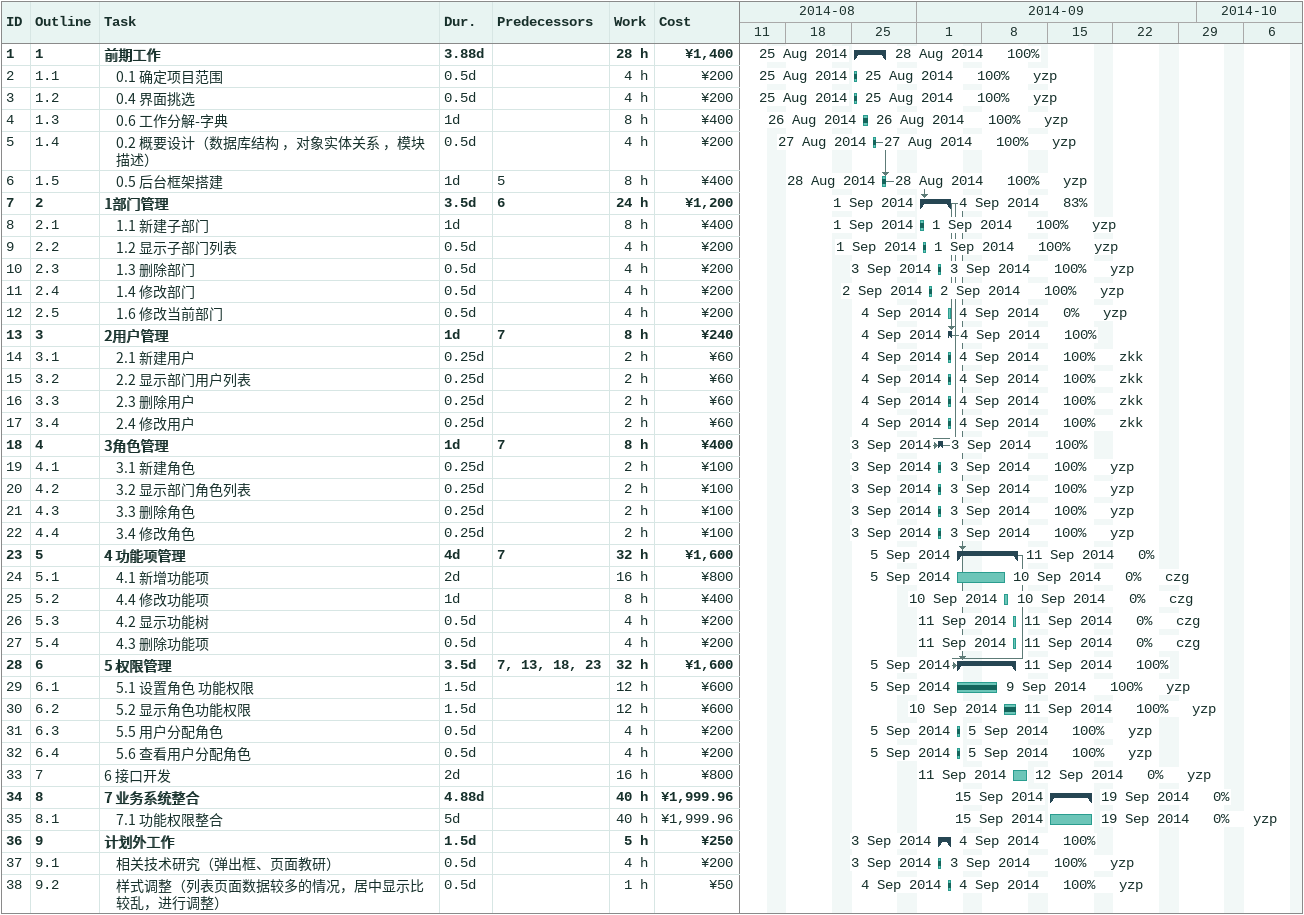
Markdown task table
| ID | WBS | Task | Duration | Start | Finish | Predecessors | Resources | % complete | Work (h) | Cost (¥) |
|---|---|---|---|---|---|---|---|---|---|---|
| 1 | 1 | **前期工作** | 3.88d | 2014-08-25 | 2014-08-28 |  |  | 100 | 28 | 1400 |
| 2 | 1.1 | 0.1 确定项目范围 | 0.5d | 2014-08-25 | 2014-08-25 |  | yzp | 100 | 4 | 200 |
| 3 | 1.2 | 0.4 界面挑选 | 0.5d | 2014-08-25 | 2014-08-25 |  | yzp | 100 | 4 | 200 |
| 4 | 1.3 | 0.6 工作分解-字典 | 1d | 2014-08-26 | 2014-08-26 |  | yzp | 100 | 8 | 400 |
| 5 | 1.4 | 0.2 概要设计（数据库结构 ，对象实体关系 ，模块描述） | 0.5d | 2014-08-27 | 2014-08-27 |  | yzp | 100 | 4 | 200 |
| 6 | 1.5 | 0.5 后台框架搭建 | 1d | 2014-08-28 | 2014-08-28 | 5 | yzp | 100 | 8 | 400 |
| 7 | 2 | **1部门管理** | 3.5d | 2014-09-01 | 2014-09-04 | 6 |  | 83 | 24 | 1200 |
| 8 | 2.1 | 1.1 新建子部门 | 1d | 2014-09-01 | 2014-09-01 |  | yzp | 100 | 8 | 400 |
| 9 | 2.2 | 1.2 显示子部门列表 | 0.5d | 2014-09-01 | 2014-09-01 |  | yzp | 100 | 4 | 200 |
| 10 | 2.3 | 1.3 删除部门 | 0.5d | 2014-09-03 | 2014-09-03 |  | yzp | 100 | 4 | 200 |
| 11 | 2.4 | 1.4 修改部门 | 0.5d | 2014-09-02 | 2014-09-02 |  | yzp | 100 | 4 | 200 |
| 12 | 2.5 | 1.6 修改当前部门 | 0.5d | 2014-09-04 | 2014-09-04 |  | yzp | 0 | 4 | 200 |
| 13 | 3 | **2用户管理** | 1d | 2014-09-04 | 2014-09-04 | 7 |  | 100 | 8 | 240 |
| 14 | 3.1 | 2.1 新建用户 | 0.25d | 2014-09-04 | 2014-09-04 |  | zkk | 100 | 2 | 60 |
| 15 | 3.2 | 2.2 显示部门用户列表 | 0.25d | 2014-09-04 | 2014-09-04 |  | zkk | 100 | 2 | 60 |
| 16 | 3.3 | 2.3 删除用户 | 0.25d | 2014-09-04 | 2014-09-04 |  | zkk | 100 | 2 | 60 |
| 17 | 3.4 | 2.4 修改用户 | 0.25d | 2014-09-04 | 2014-09-04 |  | zkk | 100 | 2 | 60 |
| 18 | 4 | **3角色管理** | 1d | 2014-09-03 | 2014-09-03 | 7 |  | 100 | 8 | 400 |
| 19 | 4.1 | 3.1 新建角色 | 0.25d | 2014-09-03 | 2014-09-03 |  | yzp | 100 | 2 | 100 |
| 20 | 4.2 | 3.2 显示部门角色列表 | 0.25d | 2014-09-03 | 2014-09-03 |  | yzp | 100 | 2 | 100 |
| 21 | 4.3 | 3.3 删除角色 | 0.25d | 2014-09-03 | 2014-09-03 |  | yzp | 100 | 2 | 100 |
| 22 | 4.4 | 3.4 修改角色 | 0.25d | 2014-09-03 | 2014-09-03 |  | yzp | 100 | 2 | 100 |
| 23 | 5 | **4 功能项管理** | 4d | 2014-09-05 | 2014-09-11 | 7 |  | 0 | 32 | 1600 |
| 24 | 5.1 | 4.1 新增功能项 | 2d | 2014-09-05 | 2014-09-10 |  | czg | 0 | 16 | 800 |
| 25 | 5.2 | 4.4 修改功能项 | 1d | 2014-09-10 | 2014-09-10 |  | czg | 0 | 8 | 400 |
| 26 | 5.3 | 4.2 显示功能树 | 0.5d | 2014-09-11 | 2014-09-11 |  | czg | 0 | 4 | 200 |
| 27 | 5.4 | 4.3 删除功能项 | 0.5d | 2014-09-11 | 2014-09-11 |  | czg | 0 | 4 | 200 |
| 28 | 6 | **5 权限管理** | 3.5d | 2014-09-05 | 2014-09-11 | 7, 13, 18, 23 |  | 100 | 32 | 1600 |
| 29 | 6.1 | 5.1 设置角色 功能权限 | 1.5d | 2014-09-05 | 2014-09-09 |  | yzp | 100 | 12 | 600 |
| 30 | 6.2 | 5.2 显示角色功能权限 | 1.5d | 2014-09-10 | 2014-09-11 |  | yzp | 100 | 12 | 600 |
| 31 | 6.3 | 5.5 用户分配角色 | 0.5d | 2014-09-05 | 2014-09-05 |  | yzp | 100 | 4 | 200 |
| 32 | 6.4 | 5.6 查看用户分配角色 | 0.5d | 2014-09-05 | 2014-09-05 |  | yzp | 100 | 4 | 200 |
| 33 | 7 | 6 接口开发 | 2d | 2014-09-11 | 2014-09-12 |  | yzp | 0 | 16 | 800 |
| 34 | 8 | **7 业务系统整合** | 4.88d | 2014-09-15 | 2014-09-19 |  |  | 0 | 40 | 1999.96 |
| 35 | 8.1 | 7.1 功能权限整合 | 5d | 2014-09-15 | 2014-09-19 |  | yzp | 0 | 40 | 1999.96 |
| 36 | 9 | **计划外工作** | 1.5d | 2014-09-03 | 2014-09-04 |  |  | 100 | 5 | 250 |
| 37 | 9.1 | 相关技术研究（弹出框、页面教研） | 0.5d | 2014-09-03 | 2014-09-03 |  | yzp | 100 | 4 | 200 |
| 38 | 9.2 | 样式调整（列表页面数据较多的情况，居中显示比较乱，进行调整） | 0.5d | 2014-09-04 | 2014-09-04 |  | yzp | 100 | 1 | 50 |
